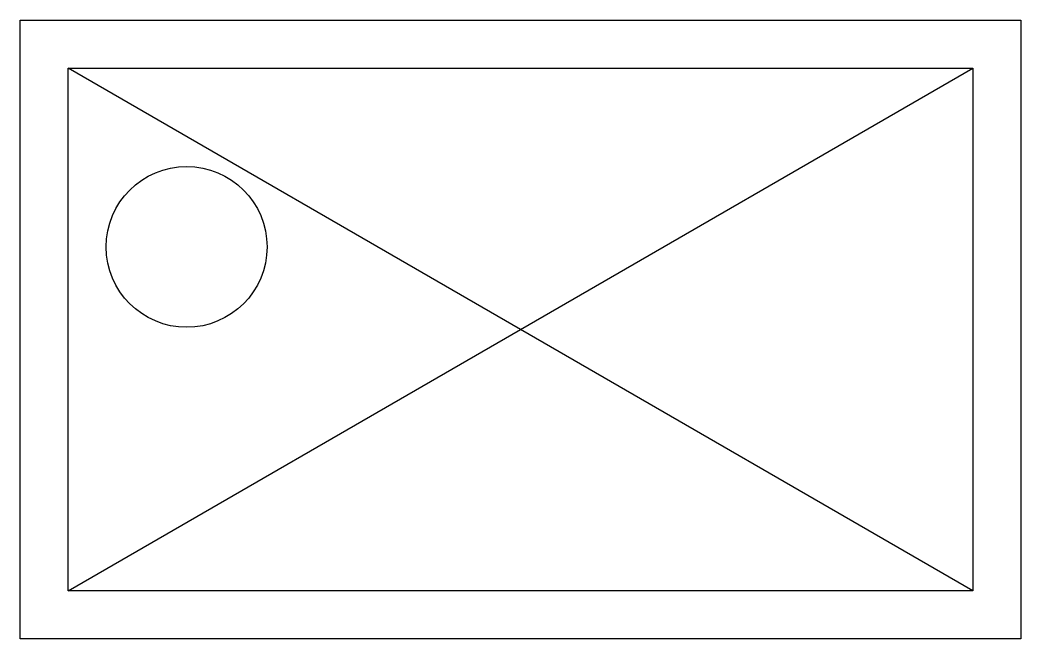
# Model space of a CAD drawing. Header units: millimetres. Extents: x -24.9 to 24.9, y -15.4 to 15.4.
import ezdxf

# ---------------------------------------------------------------- set-up
doc = ezdxf.new("R2010")
doc.units = ezdxf.units.MM
doc.layers.get('0').update_dxf_attribs({"linetype": 'CONTINUOUS'})

msp = doc.modelspace()

# ---------------------------------------------------------------- linework, layer by layer
for p, q in [((22.5, -13), (-22.5, 13)), ((-22.5, -13), (22.5, 13))]:
    msp.add_line(p, q)
for points in [[(24.9, -15.4), (-24.9, -15.4), (-24.9, 15.4), (24.9, 15.4)], [(22.5, -13), (-22.5, -13), (-22.5, 13), (22.5, 13)]]:
    msp.add_lwpolyline(points, close=True)
msp.add_circle((-16.61, 4.109), 4)

doc.saveas('drawing.dxf')
